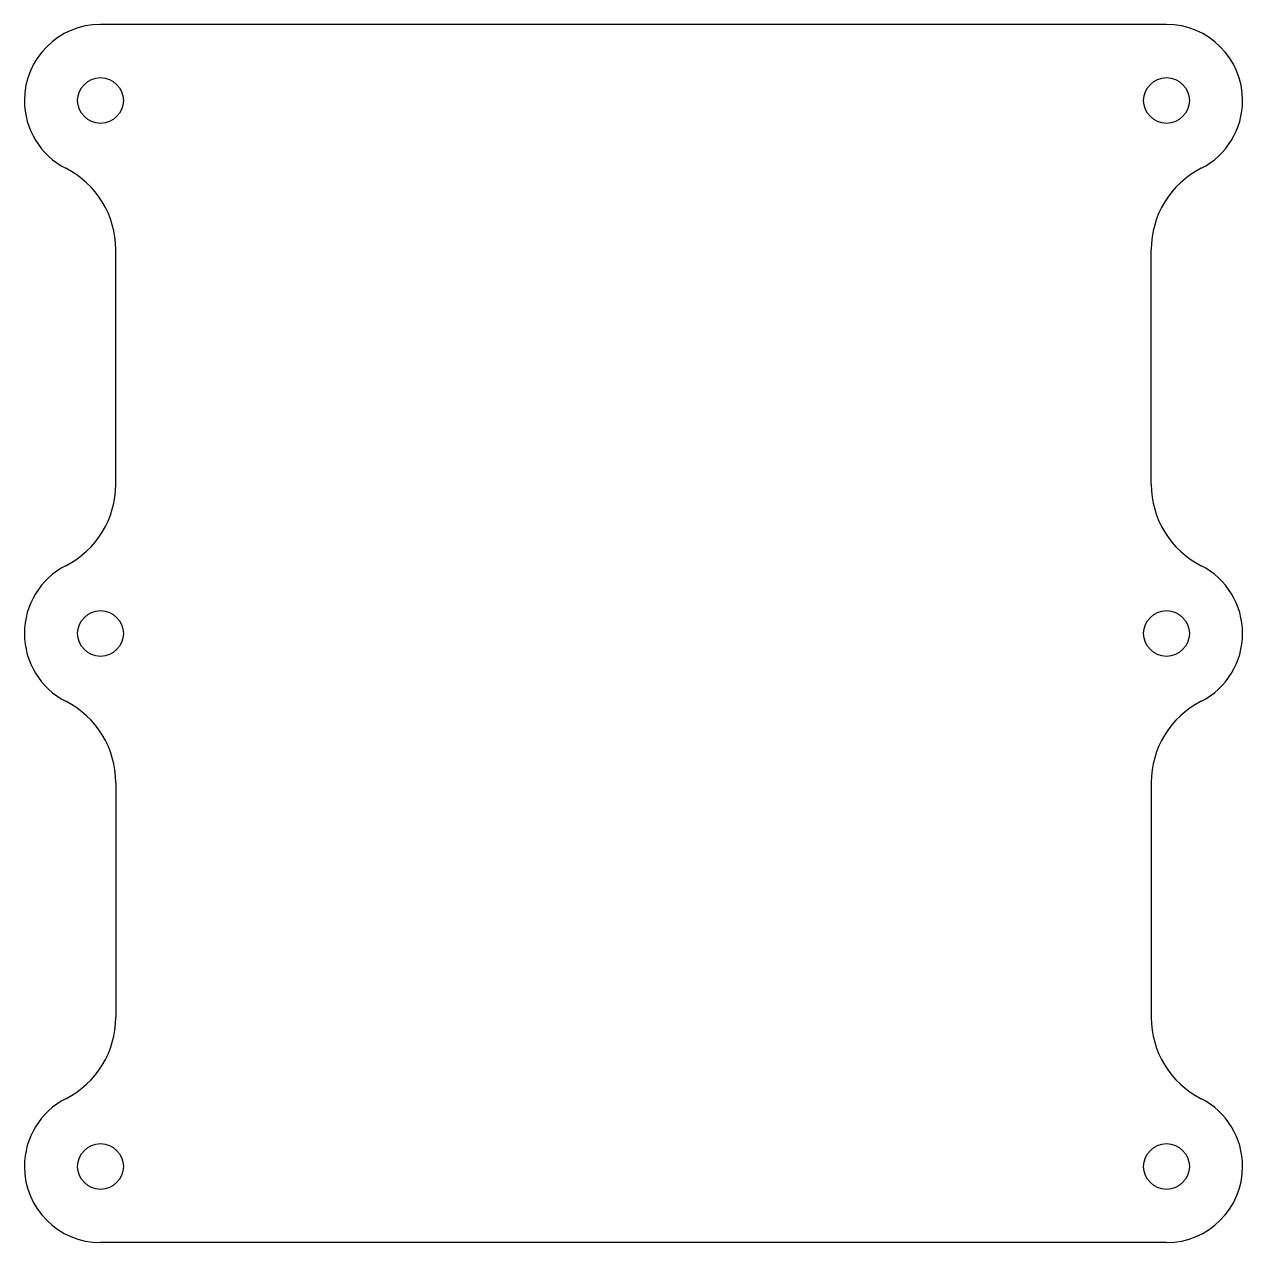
# Model space of a CAD drawing. Extents: x -40 to 40, y -40 to 40.
import ezdxf

# ---------------------------------------------------------------- set-up
doc = ezdxf.new("R2010")
doc.units = 0
doc.layers.add('VISIBLE', color=7, linetype='CONTINUOUS')

msp = doc.modelspace()

# ---------------------------------------------------------------- linework, layer by layer
at = {"layer": 'VISIBLE'}
for p, q in [((35, 40), (-35, 40)), ((-34, 9.798), (-34, 25.202)), ((34, 9.798), (34, 25.202)), ((-34, -9.798), (-34, -25.202)), ((34, -9.798), (34, -25.202)), ((35, -40), (-35, -40))]:
    msp.add_line(p, q, dxfattribs=at)
for centre in [(-35, 35), (35, 35), (-35, 0), (35, 0), (-35, -35), (35, -35)]:
    msp.add_circle(centre, 1.5, dxfattribs=at)
for centre, radius, start, end in [((-35, 35), 5, 90, 180), ((35, 35), 5, 0, 90), ((-35, 35), 5, 180, 242.96431), ((35, 35), 5, 297.03569, 0), ((-40, 25.202), 6, 0, 62.96431), ((40, 25.202), 6, 117.03569, 180), ((-40, 9.798), 6, 297.03569, 0), ((40, 9.798), 6, 180, 242.96431), ((-35, 0), 5, 117.03569, 180), ((35, 0), 5, 0, 62.96431), ((-35, 0), 5, 180, 242.96431), ((35, 0), 5, 297.03569, 0), ((-40, -9.798), 6, 0, 62.96431), ((40, -9.798), 6, 117.03569, 180), ((-40, -25.202), 6, 297.03569, 0), ((40, -25.202), 6, 180, 242.96431), ((-35, -35), 5, 117.03569, 180), ((35, -35), 5, 0, 62.96431), ((-35, -35), 5, 180, 270), ((35, -35), 5, 270, 0)]:
    msp.add_arc(centre, radius, start, end, dxfattribs=at)

doc.saveas('drawing.dxf')
